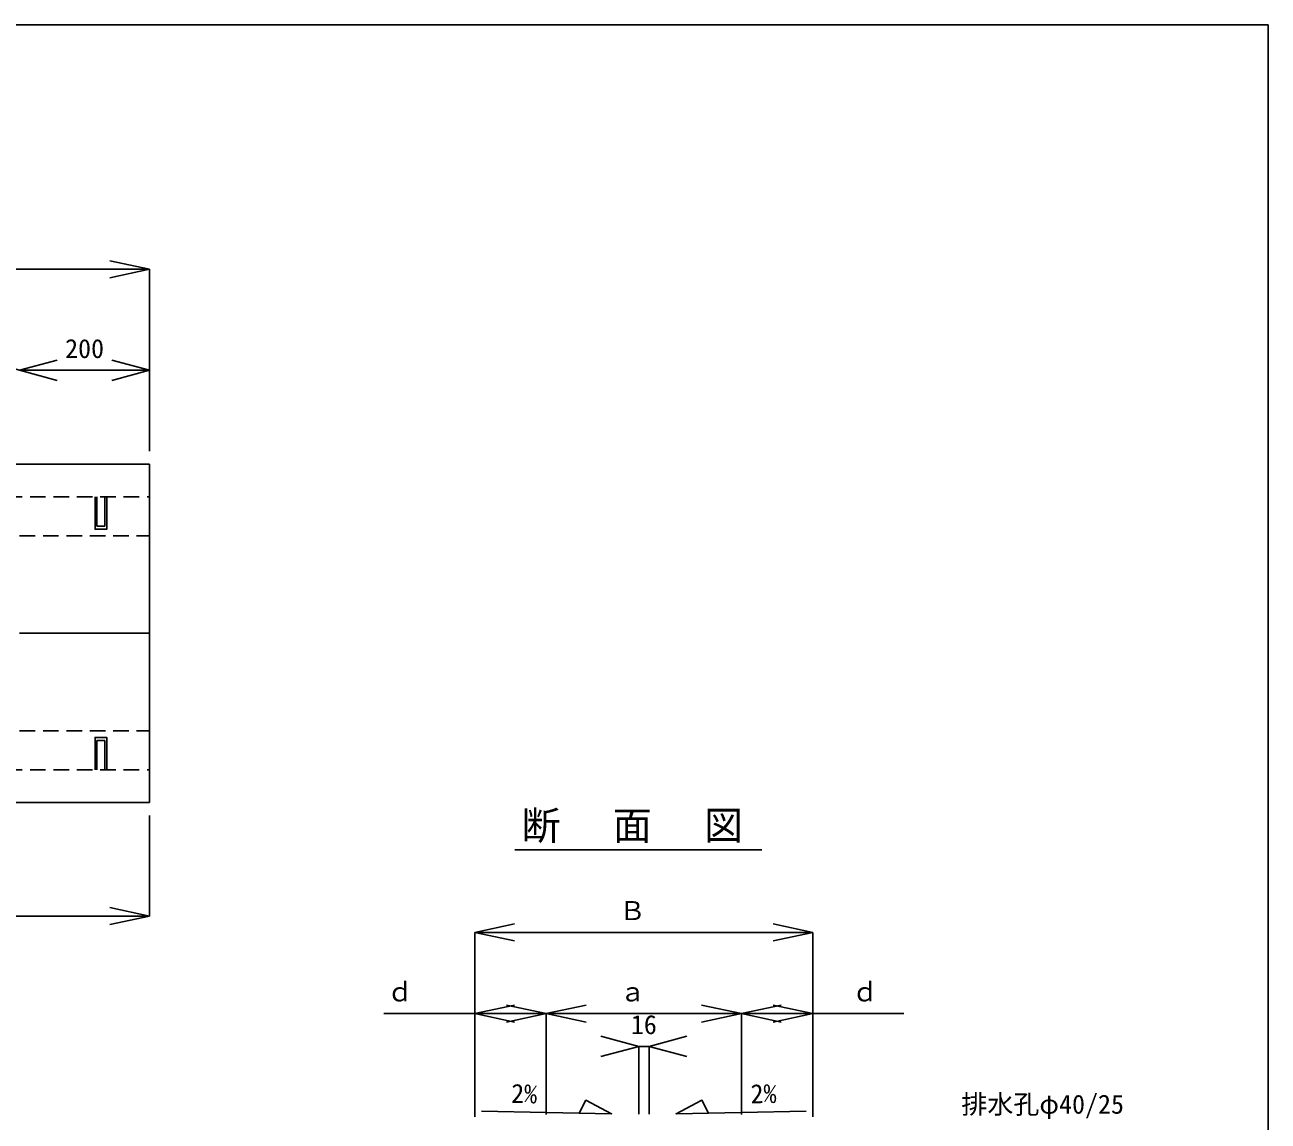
# Model space of a CAD drawing. Units: millimetres, scale not verified. Extents: x -5812 to 8460, y -1900 to 1800.
# Drawn here: x 788 to 2700, y 114 to 1800 of the extents above; entities that cross this region are included whole.
import ezdxf
from ezdxf.enums import TextEntityAlignment as Align

# ---------------------------------------------------------------- set-up
doc = ezdxf.new("R2010")
doc.units = ezdxf.units.MM
doc.header["$LTSCALE"] = 20
doc.linetypes.add('DASHED1', pattern=[1.8, 1.2, -0.6])
for name, color, linetype in [('0-1_1', 3, 'Continuous'), ('0-2_2', 4, 'Continuous'), ('F-0_240', 2, 'Continuous')]:
    doc.layers.add(name, color=color, linetype=linetype)
doc.styles.add('ＭＳ ゴシック', font='')
doc.styles.get('ＭＳ ゴシック').set_extended_font_data('MS Gothic')

msp = doc.modelspace()

# ---------------------------------------------------------------- linework, layer by layer
at = {"layer": '0-1_1'}
for p, q in [((980, 1124.05), (-1020, 1124.05)), ((980, 1124.05), (980, 604.05)), ((780, 864.05), (980, 864.05)), ((-1020, 604.05), (980, 604.05))]:
    msp.add_line(p, q, dxfattribs=at)
at = {"layer": '0-1_1', "linetype": 'DASHED1'}
for p, q in [((40, 1074.05), (980, 1074.05)), ((-1020, 1014.05), (980, 1014.05)), ((-1020, 714.05), (980, 714.05)), ((40, 654.05), (980, 654.05))]:
    msp.add_line(p, q, dxfattribs=at)
at = {"layer": '0-1_1', "color": 7}
for p, q in [((911, 1029.05), (911, 1074.05)), ((911, 699.05), (911, 654.05))]:
    msp.add_line(p, q, dxfattribs=at)
for points in [[(914, 1074.05), (914, 1024.05), (896, 1024.05), (896, 1074.05)], [(899, 1074.05), (899, 1029.05), (911, 1029.05)], [(914, 654.05), (914, 704.05), (896, 704.05), (896, 654.05)], [(899, 654.05), (899, 699.05), (911, 699.05)]]:
    msp.add_lwpolyline(points, dxfattribs=at)
at = {"layer": '0-2_2'}
for p, q in [((980, 1424.05), (918.87, 1437.05)), ((980, 1424.05), (-1020, 1424.05)), ((980, 1424.05), (918.87, 1411.06)), ((980, 1144.05), (980, 1424.05)), ((780, 1268.62), (837.96, 1284.15)), ((980, 1268.62), (922.04, 1284.15)), ((780, 1268.62), (837.96, 1253.09)), ((980, 1268.62), (922.04, 1253.09)), ((980, 584.05), (980, 429.05)), ((980, 429.05), (918.87, 442.05)), ((980, 429.05), (480, 429.05)), ((980, 429.05), (918.87, 416.06)), ((1480, 404.05), (1541.13, 417.05)), ((1480, 120.05), (1480, 404.05)), ((1480, 404.05), (2000, 404.05)), ((1480, 404.05), (1541.13, 391.06)), ((2000, 404.05), (1938.87, 417.05)), ((2000, 404.05), (1938.87, 391.06)), ((2000, 120.05), (2000, 404.05)), ((1590, 279.05), (1651.14, 292.05)), ((1890, 279.05), (1828.87, 292.05)), ((1890, 279.05), (1951.14, 292.05)), ((2000, 279.05), (1938.87, 292.05)), ((1480, 279.05), (1541.13, 266.06)), ((1590, 279.05), (1528.87, 266.06)), ((1590, 124.05), (1590, 279.05)), ((1590, 279.05), (1890, 279.05)), ((1590, 279.05), (1651.14, 266.06)), ((1890, 279.05), (1828.87, 266.06)), ((1890, 124.05), (1890, 279.05)), ((1890, 279.05), (1950, 279.05)), ((1890, 279.05), (1951.14, 266.06)), ((1950, 279.05), (2000, 279.05)), ((2000, 124.05), (2000, 279.05)), ((1732, 228.67), (1674.05, 244.2)), ((1732, 228.67), (1674.05, 213.14)), ((1732, 228.67), (1748, 228.67)), ((1732, 124.42), (1732, 228.67)), ((1748, 228.67), (1805.96, 213.14))]:
    msp.add_line(p, q, dxfattribs=at)
at = {"layer": '0-2_2', "color": 7}
for p, q in [((980, 1268.62), (980, 1144.05)), ((1541.8, 531.2), (1921.61, 531.2))]:
    msp.add_line(p, q, dxfattribs=at)
at = {"layer": '0-2_2'}
for points in [[(980, 1268.62), (780, 1268.62), (722.05, 1284.15)], [(1340, 279.05), (1480, 279.05), (1541.13, 292.05)], [(1530, 279.05), (1590, 279.05), (1528.87, 292.05)], [(1480, 124.05), (1480, 279.05), (1530, 279.05)], [(2140, 279.05), (2000, 279.05), (1938.87, 266.06)], [(1748, 124.42), (1748, 228.67), (1805.96, 244.2)]]:
    msp.add_lwpolyline(points, dxfattribs=at)
at = {"layer": '0-2_2', "color": 7}
for points in [[(1490.4, 128.93), (1690.36, 124.93), (1650.77, 145.73), (1640.37, 125.93)], [(1989.6, 128.93), (1789.64, 124.93), (1829.24, 145.73), (1839.63, 125.93)]]:
    msp.add_lwpolyline(points, dxfattribs=at)
at = {"layer": 'F-0_240'}
for p, q in [((-2700, 1800), (2700, 1800)), ((2700, 1800), (2700, -1900))]:
    msp.add_line(p, q, dxfattribs=at)

# ---------------------------------------------------------------- texts
at = {"layer": '0-2_2', "style": 'ＭＳ ゴシック'}
for s, p in [('200', (850, 1278.62)), ('Ｂ', (1702.5, 414.05)), ('ｄ', (1345, 289.06)), ('ｄ', (2060, 289.06)), ('ａ', (1702.5, 289.06)), ('16', (1720, 238.67)), ('排水孔φ40/25', (2228.17, 116.27))]:
    msp.add_text(s, height=29.33, dxfattribs=at).set_placement(p, align=Align.BOTTOM_LEFT)
for rotation, p in [(358.854, (1535.49, 133.03)), (1.146, (1904.52, 132.23))]:
    msp.add_text('2%', height=29.33, rotation=rotation, dxfattribs=at).set_placement(p, align=Align.BOTTOM_LEFT)
at = {"layer": '0-2_2', "color": 7, "insert": (1551.8, 541.2), "char_height": 43.99, "attachment_point": 7, "style": 'ＭＳ ゴシック'}
msp.add_mtext('\\T1.17;断\u3000面\u3000図', dxfattribs=at)

doc.saveas('drawing.dxf')
